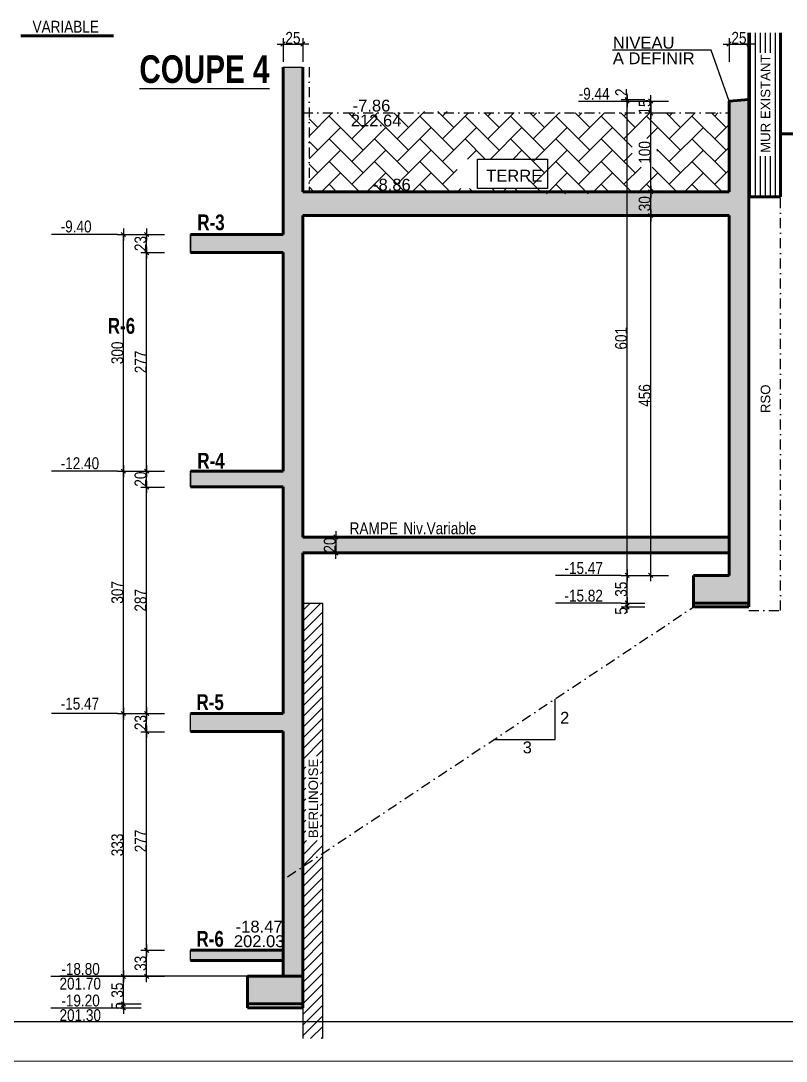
# Model space of a CAD drawing. Header units: millimetres. Extents: x -26249 to 60250, y -21218 to 23336.
# Drawn here: x 13631 to 14601, y 4553 to 5872 of the extents above; entities that cross this region are included whole.
import ezdxf
from ezdxf.enums import TextEntityAlignment as Align

# ---------------------------------------------------------------- set-up
doc = ezdxf.new("R2010")
doc.units = ezdxf.units.MM
doc.linetypes.add('TIRETPTX2', pattern=[50.8, 25.4, -12.7, 0, -12.7])
for name, color, linetype in [('01_cote_gen', 4, 'Continuous'), ('01_linteaux', 2, 'Continuous'), ('01_poch_BN', 9, 'Continuous'), ('01_poch_murs', 253, 'Continuous'), ('01_texte', 230, 'Continuous'), ('AA_COTES', 2, 'Continuous')]:
    doc.layers.add(name, color=color, linetype=linetype)
doc.layers.add('01_murs_coup', color=5, linetype='Continuous', lineweight=60)
doc.styles.add('ARIAL NA', font='ARIALN.TTF')
doc.styles.add('impact', font='impact.ttf')
doc.styles.add('MATTE_TXT', font='arial.ttf')
doc.styles.add('STYLE2', font='ARIALN.TTF')
doc.dimstyles.new('JB50', dxfattribs={"dimscale": 0.1, "dimtxt": 150, "dimasz": 15, "dimexe": 0.1, "dimexo": 0.1, "dimgap": 0.09, "dimtad": 1, "dimdec": 1, "dimdsep": 46, "dimtxsty": 'STYLE2', "dimblk1": 'BOND_G', "dimblk2": 'BOND_D', "dimsah": 1, "dimcen": 1.5, "dimdle": 0.01, "dimse1": 1, "dimse2": 1, "dimclrd": 4, "dimclre": 2, "dimclrt": 6, "dimazin": 2, "dimtfac": 2.333333, "dimtdec": 1, "dimtix": 1, "dimtmove": 2, "dimatfit": 3, "dimldrblk": 'BOND_G', "dimfxl": 1, "dimtolj": 1, "dimtzin": 0, "dimarcsym": 0})

# ---------------------------------------------------------------- blocks, each defined once
blk = doc.blocks.new('BOND_G')
at = {"layer": 'AA_COTES', "color": 0}
for p, q in [((0, -5), (0, 15)), ((5, 0), (-5, 0)), ((1.77, 1.77), (-1.77, -1.77))]:
    blk.add_line(p, q, dxfattribs=at)
blk = doc.blocks.new('BOND_D')
at = {"layer": 'AA_COTES', "color": 0}
for p, q in [((5, 0), (-5, 0)), ((-1.77, -1.77), (1.77, 1.77)), ((0, 5), (0, -15))]:
    blk.add_line(p, q, dxfattribs=at)
blk = doc.blocks.new('*D2165')
at = {"layer": '01_cote_gen', "color": 4, "lineweight": -2, "transparency": 16777216}
blk.add_line((14529.8, 5842.2), (14551.8, 5842.2), dxfattribs=at)
at = {"layer": 'Defpoints', "color": 0, "transparency": 16777216}
for p in [(14553.3, 5842.2), (14528.3, 5817), (14553.3, 5819)]:
    blk.add_point(p, dxfattribs=at)
at = {"layer": '01_cote_gen', "color": 4, "lineweight": -2, "transparency": 16777216, "xscale": 1.5, "yscale": 1.5, "zscale": 1.5, "rotation": 180}
blk.add_blockref('BOND_G', (14528.3, 5842.2), dxfattribs=at)
at = {"layer": '01_cote_gen', "color": 4, "lineweight": -2, "transparency": 16777216, "xscale": 1.5, "yscale": 1.5, "zscale": 1.5}
blk.add_blockref('BOND_D', (14553.3, 5842.2), dxfattribs=at)
at = {"layer": '01_cote_gen', "color": 6, "transparency": 16777216, "insert": (14540.8, 5849.9), "char_height": 15, "attachment_point": 5, "style": 'STYLE2'}
blk.add_mtext('\\A1;25', dxfattribs=at)
blk = doc.blocks.new('*D2270')
at = {"layer": '01_cote_gen', "color": 4, "lineweight": -2, "transparency": 16777216}
blk.add_line((14429, 5170.4), (14429, 5623.4), dxfattribs=at)
at = {"layer": 'Defpoints', "color": 0, "transparency": 16777216}
for p in [(14429, 5624.9), (14483.3, 5624.9), (14483.3, 5168.9)]:
    blk.add_point(p, dxfattribs=at)
at = {"layer": '01_cote_gen', "color": 4, "lineweight": -2, "transparency": 16777216, "xscale": 1.5, "yscale": 1.5, "zscale": 1.5}
for name, p, rotation in [('BOND_D', (14429, 5624.9), 90), ('BOND_G', (14429, 5168.9), 270)]:
    blk.add_blockref(name, p, dxfattribs=dict(at, rotation=rotation))
at = {"layer": '01_cote_gen', "color": 6, "transparency": 16777216, "insert": (14421.4, 5396.9), "char_height": 15, "attachment_point": 5, "rotation": 90, "style": 'STYLE2'}
blk.add_mtext('\\A1;456', dxfattribs=at)
blk = doc.blocks.new('*D2271')
at = {"layer": '01_cote_gen', "color": 4, "lineweight": -2, "transparency": 16777216}
blk.add_line((14429, 5656.4), (14429, 5753.4), dxfattribs=at)
at = {"layer": 'Defpoints', "color": 0, "transparency": 16777216}
for p in [(14429, 5754.9), (14451.5, 5754.9), (14451.5, 5654.9)]:
    blk.add_point(p, dxfattribs=at)
at = {"layer": '01_cote_gen', "color": 4, "lineweight": -2, "transparency": 16777216, "xscale": 1.5, "yscale": 1.5, "zscale": 1.5}
for name, p, rotation in [('BOND_D', (14429, 5754.9), 90), ('BOND_G', (14429, 5654.9), 270)]:
    blk.add_blockref(name, p, dxfattribs=dict(at, rotation=rotation))
at = {"layer": '01_cote_gen', "color": 6, "transparency": 16777216, "insert": (14421.4, 5704.9), "char_height": 15, "attachment_point": 5, "rotation": 90, "style": 'STYLE2'}
blk.add_mtext('\\A1;100', dxfattribs=at)
blk = doc.blocks.new('*D2166')
at = {"layer": '01_cote_gen', "color": 4, "lineweight": -2, "transparency": 16777216}
blk.add_line((14399.1, 5135.4), (14399.1, 5167.4), dxfattribs=at)
at = {"layer": 'Defpoints', "color": 0, "transparency": 16777216}
for p in [(14399.1, 5168.9), (14453.4, 5168.9), (14453.4, 5133.9)]:
    blk.add_point(p, dxfattribs=at)
at = {"layer": '01_cote_gen', "color": 4, "lineweight": -2, "transparency": 16777216, "xscale": 1.5, "yscale": 1.5, "zscale": 1.5}
for name, p, rotation in [('BOND_D', (14399.1, 5168.9), 90), ('BOND_G', (14399.1, 5133.9), 270)]:
    blk.add_blockref(name, p, dxfattribs=dict(at, rotation=rotation))
at = {"layer": '01_cote_gen', "color": 6, "transparency": 16777216, "insert": (14391.5, 5151.4), "char_height": 15, "attachment_point": 5, "rotation": 90, "style": 'STYLE2'}
blk.add_mtext('\\A1;35', dxfattribs=at)
blk = doc.blocks.new('*D2272')
at = {"layer": '01_cote_gen', "color": 4, "lineweight": -2, "transparency": 16777216}
blk.add_line((13790.5, 5302.4), (13790.5, 5576.4), dxfattribs=at)
at = {"layer": 'Defpoints', "color": 0, "transparency": 16777216}
for p in [(13790.5, 5577.9), (13845.9, 5577.9), (13845.9, 5300.9)]:
    blk.add_point(p, dxfattribs=at)
at = {"layer": '01_cote_gen', "color": 4, "lineweight": -2, "transparency": 16777216, "xscale": 1.5, "yscale": 1.5, "zscale": 1.5}
for name, p, rotation in [('BOND_D', (13790.5, 5577.9), 90), ('BOND_G', (13790.5, 5300.9), 270)]:
    blk.add_blockref(name, p, dxfattribs=dict(at, rotation=rotation))
at = {"layer": '01_cote_gen', "color": 6, "transparency": 16777216, "insert": (13782.9, 5439.4), "char_height": 15, "attachment_point": 5, "rotation": 90, "style": 'STYLE2'}
blk.add_mtext('\\A1;277', dxfattribs=at)
blk = doc.blocks.new('*D2273')
at = {"layer": '01_cote_gen', "color": 4, "lineweight": -2, "transparency": 16777216}
blk.add_line((13790.5, 5579.4), (13790.5, 5599.4), dxfattribs=at)
at = {"layer": 'Defpoints', "color": 0, "transparency": 16777216}
for p in [(13790.5, 5600.9), (13845.9, 5600.9), (13845.9, 5577.9)]:
    blk.add_point(p, dxfattribs=at)
at = {"layer": '01_cote_gen', "color": 4, "lineweight": -2, "transparency": 16777216, "xscale": 1.5, "yscale": 1.5, "zscale": 1.5}
for name, p, rotation in [('BOND_D', (13790.5, 5600.9), 90), ('BOND_G', (13790.5, 5577.9), 270)]:
    blk.add_blockref(name, p, dxfattribs=dict(at, rotation=rotation))
at = {"layer": '01_cote_gen', "color": 6, "transparency": 16777216, "insert": (13782.8, 5589.4), "char_height": 15, "attachment_point": 5, "rotation": 90, "style": 'STYLE2'}
blk.add_mtext('\\A1;23', dxfattribs=at)
blk = doc.blocks.new('*D2167')
at = {"layer": '01_cote_gen', "color": 4, "lineweight": -2, "transparency": 16777216}
blk.add_line((14429, 5626.4), (14429, 5653.4), dxfattribs=at)
at = {"layer": 'Defpoints', "color": 0, "transparency": 16777216}
for p in [(13884.7, 5654.9), (14429, 5654.9), (14451.5, 5624.9)]:
    blk.add_point(p, dxfattribs=at)
at = {"layer": '01_cote_gen', "color": 4, "lineweight": -2, "transparency": 16777216, "xscale": 1.5, "yscale": 1.5, "zscale": 1.5}
for name, p, rotation in [('BOND_D', (14429, 5654.9), 90), ('BOND_G', (14429, 5624.9), 270)]:
    blk.add_blockref(name, p, dxfattribs=dict(at, rotation=rotation))
at = {"layer": '01_cote_gen', "color": 6, "transparency": 16777216, "insert": (14421.4, 5639.9), "char_height": 15, "attachment_point": 5, "rotation": 90, "style": 'STYLE2'}
blk.add_mtext('\\A1;30', dxfattribs=at)
blk = doc.blocks.new('*D2274')
at = {"layer": '01_cote_gen', "color": 4, "lineweight": -2, "transparency": 16777216}
blk.add_line((13790.5, 4995.4), (13790.5, 5279.4), dxfattribs=at)
at = {"layer": 'Defpoints', "color": 0, "transparency": 16777216}
for p in [(13790.5, 5280.9), (13845.9, 5280.9), (13813, 4993.9)]:
    blk.add_point(p, dxfattribs=at)
at = {"layer": '01_cote_gen', "color": 4, "lineweight": -2, "transparency": 16777216, "xscale": 1.5, "yscale": 1.5, "zscale": 1.5}
for name, p, rotation in [('BOND_D', (13790.5, 5280.9), 90), ('BOND_G', (13790.5, 4993.9), 270)]:
    blk.add_blockref(name, p, dxfattribs=dict(at, rotation=rotation))
at = {"layer": '01_cote_gen', "color": 6, "transparency": 16777216, "insert": (13782.8, 5137.4), "char_height": 15, "attachment_point": 5, "rotation": 90, "style": 'STYLE2'}
blk.add_mtext('\\A1;287', dxfattribs=at)
blk = doc.blocks.new('*D2275')
at = {"layer": '01_cote_gen', "color": 4, "lineweight": -2, "transparency": 16777216}
blk.add_line((13761, 5302.4), (13761, 5599.4), dxfattribs=at)
at = {"layer": 'Defpoints', "color": 0, "transparency": 16777216}
for p in [(13761, 5600.9), (13919.1, 5600.9), (13845.9, 5300.9)]:
    blk.add_point(p, dxfattribs=at)
at = {"layer": '01_cote_gen', "color": 4, "lineweight": -2, "transparency": 16777216, "xscale": 1.5, "yscale": 1.5, "zscale": 1.5}
for name, p, rotation in [('BOND_D', (13761, 5600.9), 90), ('BOND_G', (13761, 5300.9), 270)]:
    blk.add_blockref(name, p, dxfattribs=dict(at, rotation=rotation))
at = {"layer": '01_cote_gen', "color": 6, "transparency": 16777216, "insert": (13753.4, 5450.9), "char_height": 15, "attachment_point": 5, "rotation": 90, "style": 'STYLE2'}
blk.add_mtext('\\A1;300', dxfattribs=at)
blk = doc.blocks.new('*D2276')
at = {"layer": '01_cote_gen', "color": 4, "lineweight": -2, "transparency": 16777216}
blk.add_line((13790.5, 4972.4), (13790.5, 4992.4), dxfattribs=at)
at = {"layer": 'Defpoints', "color": 0, "transparency": 16777216}
for p in [(13790.5, 4993.9), (13845.9, 4993.9), (13845.9, 4970.9)]:
    blk.add_point(p, dxfattribs=at)
at = {"layer": '01_cote_gen', "color": 4, "lineweight": -2, "transparency": 16777216, "xscale": 1.5, "yscale": 1.5, "zscale": 1.5}
for name, p, rotation in [('BOND_D', (13790.5, 4993.9), 90), ('BOND_G', (13790.5, 4970.9), 270)]:
    blk.add_blockref(name, p, dxfattribs=dict(at, rotation=rotation))
at = {"layer": '01_cote_gen', "color": 6, "transparency": 16777216, "insert": (13782.8, 4982.4), "char_height": 15, "attachment_point": 5, "rotation": 90, "style": 'STYLE2'}
blk.add_mtext('\\A1;23', dxfattribs=at)
blk = doc.blocks.new('*D2277')
at = {"layer": '01_cote_gen', "color": 4, "lineweight": -2, "transparency": 16777216}
blk.add_line((13790.5, 4695.4), (13790.5, 4969.4), dxfattribs=at)
at = {"layer": 'Defpoints', "color": 0, "transparency": 16777216}
for p in [(13790.5, 4970.9), (13845.9, 4970.9), (13845.9, 4693.9)]:
    blk.add_point(p, dxfattribs=at)
at = {"layer": '01_cote_gen', "color": 4, "lineweight": -2, "transparency": 16777216, "xscale": 1.5, "yscale": 1.5, "zscale": 1.5}
for name, p, rotation in [('BOND_D', (13790.5, 4970.9), 90), ('BOND_G', (13790.5, 4693.9), 270)]:
    blk.add_blockref(name, p, dxfattribs=dict(at, rotation=rotation))
at = {"layer": '01_cote_gen', "color": 6, "transparency": 16777216, "insert": (13782.9, 4832.4), "char_height": 15, "attachment_point": 5, "rotation": 90, "style": 'STYLE2'}
blk.add_mtext('\\A1;277', dxfattribs=at)
blk = doc.blocks.new('*D2168')
at = {"layer": '01_cote_gen', "color": 4, "lineweight": -2, "transparency": 16777216}
blk.add_line((13790.5, 5282.4), (13790.5, 5299.4), dxfattribs=at)
at = {"layer": 'Defpoints', "color": 0, "transparency": 16777216}
for p in [(13783.5, 5300.9), (13790.5, 5300.9), (13813, 5280.9)]:
    blk.add_point(p, dxfattribs=at)
at = {"layer": '01_cote_gen', "color": 4, "lineweight": -2, "transparency": 16777216, "xscale": 1.5, "yscale": 1.5, "zscale": 1.5}
for name, p, rotation in [('BOND_D', (13790.5, 5300.9), 90), ('BOND_G', (13790.5, 5280.9), 270)]:
    blk.add_blockref(name, p, dxfattribs=dict(at, rotation=rotation))
at = {"layer": '01_cote_gen', "color": 6, "transparency": 16777216, "insert": (13782.8, 5290.9), "char_height": 15, "attachment_point": 5, "rotation": 90, "style": 'STYLE2'}
blk.add_mtext('\\A1;20', dxfattribs=at)
blk = doc.blocks.new('*D2169')
at = {"layer": '01_cote_gen', "color": 4, "lineweight": -2, "transparency": 16777216}
blk.add_line((13761, 4995.4), (13761, 5299.4), dxfattribs=at)
at = {"layer": 'Defpoints', "color": 0, "transparency": 16777216}
for p in [(13761, 5300.9), (13768.5, 5300.9), (13768.5, 4993.9)]:
    blk.add_point(p, dxfattribs=at)
at = {"layer": '01_cote_gen', "color": 4, "lineweight": -2, "transparency": 16777216, "xscale": 1.5, "yscale": 1.5, "zscale": 1.5}
for name, p, rotation in [('BOND_D', (13761, 5300.9), 90), ('BOND_G', (13761, 4993.9), 270)]:
    blk.add_blockref(name, p, dxfattribs=dict(at, rotation=rotation))
at = {"layer": '01_cote_gen', "color": 6, "transparency": 16777216, "insert": (13753.4, 5147.4), "char_height": 15, "attachment_point": 5, "rotation": 90, "style": 'STYLE2'}
blk.add_mtext('\\A1;307', dxfattribs=at)
blk = doc.blocks.new('*D2278')
at = {"layer": '01_cote_gen', "color": 4, "lineweight": -2, "transparency": 16777216}
blk.add_line((13964.8, 5842.2), (13986.8, 5842.2), dxfattribs=at)
at = {"layer": 'Defpoints', "color": 0, "transparency": 16777216}
for p in [(13988.3, 5842.2), (13963.3, 5813), (13988.3, 5813)]:
    blk.add_point(p, dxfattribs=at)
at = {"layer": '01_cote_gen', "color": 4, "lineweight": -2, "transparency": 16777216, "xscale": 1.5, "yscale": 1.5, "zscale": 1.5, "rotation": 180}
blk.add_blockref('BOND_G', (13963.3, 5842.2), dxfattribs=at)
at = {"layer": '01_cote_gen', "color": 4, "lineweight": -2, "transparency": 16777216, "xscale": 1.5, "yscale": 1.5, "zscale": 1.5}
blk.add_blockref('BOND_D', (13988.3, 5842.2), dxfattribs=at)
at = {"layer": '01_cote_gen', "color": 6, "transparency": 16777216, "insert": (13975.8, 5849.9), "char_height": 15, "attachment_point": 5, "style": 'STYLE2'}
blk.add_mtext('\\A1;25', dxfattribs=at)
blk = doc.blocks.new('*D2180')
at = {"layer": '01_cote_gen', "color": 4, "lineweight": -2, "transparency": 16777216}
blk.add_line((14030.1, 5216), (14030.1, 5198.9), dxfattribs=at)
at = {"layer": 'Defpoints', "color": 0, "transparency": 16777216}
for p in [(14018.5, 5217.5), (14018.5, 5197.4), (14030.1, 5197.4)]:
    blk.add_point(p, dxfattribs=at)
at = {"layer": '01_cote_gen', "color": 4, "lineweight": -2, "transparency": 16777216, "xscale": 1.5, "yscale": 1.5, "zscale": 1.5}
for name, p, rotation in [('BOND_G', (14030.1, 5217.5), 90), ('BOND_D', (14030.1, 5197.4), 270)]:
    blk.add_blockref(name, p, dxfattribs=dict(at, rotation=rotation))
at = {"layer": '01_cote_gen', "color": 6, "transparency": 16777216, "insert": (14022.5, 5207.4), "char_height": 15, "attachment_point": 5, "rotation": 90, "style": 'STYLE2'}
blk.add_mtext('\\A1;20', dxfattribs=at)
blk = doc.blocks.new('*D2181')
at = {"layer": '01_cote_gen', "color": 4, "lineweight": -2, "transparency": 16777216}
for p, q in [((14429, 5771.4), (14429, 5772.9)), ((14429, 5769.9), (14429, 5754.9)), ((14429, 5753.4), (14429, 5751.9))]:
    blk.add_line(p, q, dxfattribs=at)
at = {"layer": 'Defpoints', "color": 0, "transparency": 16777216}
for p in [(14478.1, 5769.9), (14429, 5754.9), (14478.1, 5754.9)]:
    blk.add_point(p, dxfattribs=at)
at = {"layer": '01_cote_gen', "color": 4, "lineweight": -2, "transparency": 16777216, "xscale": 1.5, "yscale": 1.5, "zscale": 1.5}
for name, p, rotation in [('BOND_G', (14429, 5769.9), 270), ('BOND_D', (14429, 5754.9), 90)]:
    blk.add_blockref(name, p, dxfattribs=dict(at, rotation=rotation))
at = {"layer": '01_cote_gen', "color": 6, "transparency": 16777216, "insert": (14421.4, 5762.4), "char_height": 15, "attachment_point": 5, "rotation": 90, "style": 'STYLE2'}
blk.add_mtext('\\A1;15', dxfattribs=at)
blk = doc.blocks.new('*D2182')
at = {"layer": '01_cote_gen', "color": 4, "lineweight": -2, "transparency": 16777216}
for p, q in [((14399.1, 5773.4), (14399.1, 5774.9)), ((14399.1, 5771.9), (14399.1, 5769.9)), ((14399.1, 5768.4), (14399.1, 5766.9))]:
    blk.add_line(p, q, dxfattribs=at)
at = {"layer": 'Defpoints', "color": 0, "transparency": 16777216}
for p in [(14399.1, 5769.9), (14448.3, 5769.9), (14473.3, 5771.9)]:
    blk.add_point(p, dxfattribs=at)
at = {"layer": '01_cote_gen', "color": 4, "lineweight": -2, "transparency": 16777216, "xscale": 1.5, "yscale": 1.5, "zscale": 1.5}
for name, p, rotation in [('BOND_G', (14399.1, 5771.9), 270), ('BOND_D', (14399.1, 5769.9), 90)]:
    blk.add_blockref(name, p, dxfattribs=dict(at, rotation=rotation))
at = {"layer": '01_cote_gen', "color": 6, "transparency": 16777216, "insert": (14391.6, 5781.1), "char_height": 15, "attachment_point": 5, "rotation": 90, "style": 'STYLE2'}
blk.add_mtext('\\A1;2', dxfattribs=at)
blk = doc.blocks.new('*D2187')
at = {"layer": '01_cote_gen', "color": 4, "lineweight": -2, "transparency": 16777216}
blk.add_line((14399.1, 5170.4), (14399.1, 5768.4), dxfattribs=at)
at = {"layer": 'Defpoints', "color": 0, "transparency": 16777216}
for p in [(14399.1, 5769.9), (14406.6, 5769.9), (14451.5, 5168.9)]:
    blk.add_point(p, dxfattribs=at)
at = {"layer": '01_cote_gen', "color": 4, "lineweight": -2, "transparency": 16777216, "xscale": 1.5, "yscale": 1.5, "zscale": 1.5}
for name, p, rotation in [('BOND_D', (14399.1, 5769.9), 90), ('BOND_G', (14399.1, 5168.9), 270)]:
    blk.add_blockref(name, p, dxfattribs=dict(at, rotation=rotation))
at = {"layer": '01_cote_gen', "color": 6, "transparency": 16777216, "insert": (14391.5, 5469.4), "char_height": 15, "attachment_point": 5, "rotation": 90, "style": 'STYLE2'}
blk.add_mtext('\\A1;601', dxfattribs=at)
blk = doc.blocks.new('*D2309')
at = {"layer": '01_cote_gen', "color": 4, "lineweight": -2, "transparency": 16777216}
blk.add_line((13790.5, 4662.4), (13790.5, 4692.4), dxfattribs=at)
at = {"layer": 'Defpoints', "color": 0, "transparency": 16777216}
for p in [(13790.5, 4693.9), (13813, 4693.9), (13918.3, 4660.9)]:
    blk.add_point(p, dxfattribs=at)
at = {"layer": '01_cote_gen', "color": 4, "lineweight": -2, "transparency": 16777216, "xscale": 1.5, "yscale": 1.5, "zscale": 1.5}
for name, p, rotation in [('BOND_D', (13790.5, 4693.9), 90), ('BOND_G', (13790.5, 4660.9), 270)]:
    blk.add_blockref(name, p, dxfattribs=dict(at, rotation=rotation))
at = {"layer": '01_cote_gen', "color": 6, "transparency": 16777216, "insert": (13782.8, 4677.4), "char_height": 15, "attachment_point": 5, "rotation": 90, "style": 'STYLE2'}
blk.add_mtext('\\A1;33', dxfattribs=at)
blk = doc.blocks.new('*D2295')
at = {"layer": '01_cote_gen', "color": 4, "lineweight": -2, "transparency": 16777216}
blk.add_line((13761, 4662.4), (13761, 4992.4), dxfattribs=at)
at = {"layer": 'Defpoints', "color": 0, "transparency": 16777216}
for p in [(13761, 4993.9), (13813, 4993.9), (13827.6, 4660.9)]:
    blk.add_point(p, dxfattribs=at)
at = {"layer": '01_cote_gen', "color": 4, "lineweight": -2, "transparency": 16777216, "xscale": 1.5, "yscale": 1.5, "zscale": 1.5}
for name, p, rotation in [('BOND_D', (13761, 4993.9), 90), ('BOND_G', (13761, 4660.9), 270)]:
    blk.add_blockref(name, p, dxfattribs=dict(at, rotation=rotation))
at = {"layer": '01_cote_gen', "color": 6, "transparency": 16777216, "insert": (13753.4, 4827.4), "char_height": 15, "attachment_point": 5, "rotation": 90, "style": 'STYLE2'}
blk.add_mtext('\\A1;333', dxfattribs=at)
blk = doc.blocks.new('*D2177')
at = {"layer": '01_cote_gen', "color": 4, "lineweight": -2, "transparency": 16777216}
for p, q in [((13761, 4627.4), (13761, 4628.9)), ((13761, 4625.9), (13761, 4620.9)), ((13761, 4619.4), (13761, 4617.9))]:
    blk.add_line(p, q, dxfattribs=at)
at = {"layer": 'Defpoints', "color": 0, "transparency": 16777216}
for p in [(13761, 4620.9), (13834, 4625.9), (13834, 4620.9)]:
    blk.add_point(p, dxfattribs=at)
at = {"layer": '01_cote_gen', "color": 4, "lineweight": -2, "transparency": 16777216, "xscale": 1.5, "yscale": 1.5, "zscale": 1.5}
for name, p, rotation in [('BOND_G', (13761, 4625.9), 270), ('BOND_D', (13761, 4620.9), 90)]:
    blk.add_blockref(name, p, dxfattribs=dict(at, rotation=rotation))
at = {"layer": '01_cote_gen', "color": 6, "transparency": 16777216, "insert": (13753.4, 4623.4), "char_height": 15, "attachment_point": 5, "rotation": 90, "style": 'STYLE2'}
blk.add_mtext('\\A1;5', dxfattribs=at)
blk = doc.blocks.new('*D2178')
at = {"layer": '01_cote_gen', "color": 4, "lineweight": -2, "transparency": 16777216}
blk.add_line((13761, 4627.4), (13761, 4659.4), dxfattribs=at)
at = {"layer": 'Defpoints', "color": 0, "transparency": 16777216}
for p in [(13761, 4660.9), (13834, 4660.9), (13834, 4625.9)]:
    blk.add_point(p, dxfattribs=at)
at = {"layer": '01_cote_gen', "color": 4, "lineweight": -2, "transparency": 16777216, "xscale": 1.5, "yscale": 1.5, "zscale": 1.5}
for name, p, rotation in [('BOND_D', (13761, 4660.9), 90), ('BOND_G', (13761, 4625.9), 270)]:
    blk.add_blockref(name, p, dxfattribs=dict(at, rotation=rotation))
at = {"layer": '01_cote_gen', "color": 6, "transparency": 16777216, "insert": (13753.4, 4643.4), "char_height": 15, "attachment_point": 5, "rotation": 90, "style": 'STYLE2'}
blk.add_mtext('\\A1;35', dxfattribs=at)
blk = doc.blocks.new('*D2210')
at = {"layer": '01_cote_gen', "color": 4, "lineweight": -2, "transparency": 16777216}
blk.add_line((14399.1, 5130.4), (14399.1, 5132.4), dxfattribs=at)
at = {"layer": 'Defpoints', "color": 0, "transparency": 16777216}
for p in [(14399.1, 5133.9), (14421.6, 5133.9), (14483.3, 5128.9)]:
    blk.add_point(p, dxfattribs=at)
at = {"layer": '01_cote_gen', "color": 4, "lineweight": -2, "transparency": 16777216, "xscale": 1.5, "yscale": 1.5, "zscale": 1.5}
for name, p, rotation in [('BOND_D', (14399.1, 5133.9), 90), ('BOND_G', (14399.1, 5128.9), 270)]:
    blk.add_blockref(name, p, dxfattribs=dict(at, rotation=rotation))
at = {"layer": '01_cote_gen', "color": 6, "transparency": 16777216, "insert": (14391.5, 5123.9), "char_height": 15, "attachment_point": 5, "rotation": 90, "style": 'STYLE2'}
blk.add_mtext('\\A1;5', dxfattribs=at)

msp = doc.modelspace()

# ---------------------------------------------------------------- hatches: boundary and pattern name
at = {"layer": '01_poch_BN'}
h = msp.add_hatch(color=256, dxfattribs=at)
h.dxf.hatch_style = 1
h.paths.add_polyline_path([(14553.269, 5771.944), (14528.269, 5769.944), (14528.269, 5654.919), (13988.269, 5654.919), (13988.269, 5812.976), (13963.269, 5812.976), (13963.269, 5600.92), (13845.854, 5600.92), (13845.854, 5577.92), (13963.269, 5577.92), (13963.269, 5300.92), (13845.854, 5300.92), (13845.854, 5280.92), (13963.269, 5280.92), (13963.269, 4993.919), (13845.854, 4993.919), (13845.854, 4970.919), (13963.269, 4970.919), (13963.269, 4660.92), (13988.269, 4660.92), (13988.269, 5197.455), (14528.269, 5197.455), (14528.269, 5217.455), (13988.269, 5217.455), (13988.269, 5624.919), (14528.269, 5624.919), (14528.269, 5168.936), (14483.269, 5168.936), (14483.269, 5133.93), (14553.269, 5133.93)])
h.paths.add_polyline_path([(13963.269, 4693.92), (13845.854, 4693.92), (13845.854, 4680.92), (13963.269, 4680.92)], flags=17)
h.paths.add_polyline_path([(13988.269, 4660.92), (13963.269, 4660.92), (13918.269, 4660.92), (13918.269, 4625.92), (13988.269, 4625.92)])
at = {"layer": '01_poch_murs'}
h = msp.add_hatch(dxfattribs=at)
h.set_pattern_fill('ANSI31', color=256, scale=2, angle=45)
h.set_pattern_definition([(90, (-7688.612, 4107.579), (-6.35, 1e-15), [])])
h.paths.add_polyline_path([(14583.698, 5700.211), (14583.698, 5831.22), (14565.084, 5831.22), (14565.084, 5700.211)], flags=16)
h.paths.add_polyline_path([(14593.269, 5856.348), (14553.269, 5856.348), (14553.269, 5648.418), (14593.269, 5648.418)])
h = msp.add_hatch(color=256, dxfattribs=at)
h.dxf.hatch_style = 1
h.paths.add_polyline_path([(13988.269, 5812.976), (13963.269, 5812.976), (13963.269, 5600.92), (13845.854, 5600.92), (13845.854, 5577.92), (13963.269, 5577.92), (13963.269, 5300.92), (13845.854, 5300.92), (13845.854, 5280.92), (13963.269, 5280.92), (13963.269, 4993.919), (13845.854, 4993.919), (13845.854, 4970.919), (13963.269, 4970.919), (13963.269, 4660.92), (13988.269, 4660.92)])
h.paths.add_polyline_path([(14553.269, 5771.944), (14528.269, 5769.944), (14528.269, 5654.919), (13988.269, 5654.919), (13988.269, 5624.919), (14528.269, 5624.919), (14528.269, 5168.936), (14483.269, 5168.936), (14483.269, 5133.93), (14553.269, 5133.93)])
h.paths.add_polyline_path([(14528.269, 5217.455), (13988.269, 5217.455), (13988.269, 5197.455), (14528.269, 5197.455)])
h.paths.add_polyline_path([(13988.269, 4660.92), (13963.269, 4660.92), (13918.269, 4660.92), (13918.269, 4625.92), (13988.269, 4625.92)])
h.paths.add_polyline_path([(13963.269, 4693.92), (13845.854, 4693.92), (13845.854, 4680.92), (13963.269, 4680.92)], flags=17)
h = msp.add_hatch(dxfattribs=at)
h.set_pattern_fill('AR-HBONE', color=256, scale=0.2)
h.set_pattern_definition([(45, (2153.192, 4198.99), (3e-15, 28.73682), [60.96, -20.32]), (135, (2167.56, 4213.358), (3e-15, 28.73682), [60.96, -20.32])])
h.paths.add_polyline_path([(14528.269, 5754.919), (13996.269, 5754.919), (13996.269, 5654.919), (14528.269, 5654.919)])
h.paths.add_polyline_path([(14183.728, 5696.525), (14272.319, 5696.525), (14272.319, 5659.233), (14183.728, 5659.233)], flags=16)
h.paths.add_polyline_path([(14436.883, 5686.337), (14436.883, 5722.507), (14405.655, 5722.507), (14405.655, 5686.337)], flags=16)
h.paths.add_polyline_path([(14120.281, 5754.919), (14192.032, 5754.919), (14192.032, 5756.678), (14120.281, 5756.678)])
h.paths.add_polyline_path([(14294.992, 5652.515), (14350.413, 5652.515), (14350.413, 5654.919), (14294.992, 5654.919)])
h.paths.add_polyline_path([(14191.024, 5664.175), (14269.544, 5664.175), (14269.544, 5686.675), (14191.024, 5686.675)], flags=0)
h = msp.add_hatch(dxfattribs=at)
h.set_pattern_fill('ANSI31', color=256, scale=3)
h.set_pattern_definition([(45, (2332.028, 3422.751), (-6.735192, 6.735192), [])])
h.paths.add_polyline_path([(14013.269, 5133.92), (13988.269, 5133.92), (13988.269, 4973.919), (14013.269, 4973.919)])
h.paths.add_polyline_path([(14013.269, 4973.919), (13988.269, 4973.919), (13988.269, 4660.92), (13988.269, 4620.92), (14013.269, 4637.536)])
h.paths.add_polyline_path([(14013.269, 4637.536), (13988.269, 4620.92), (13988.269, 4582.023), (14013.269, 4582.023)])
h.paths.add_polyline_path([(14010.836, 4832.867), (14010.836, 4939.692), (13992.21, 4939.692), (13992.21, 4832.867)], flags=16)

# ---------------------------------------------------------------- linework, layer by layer
at = {"layer": '01_cote_gen'}
msp.add_line((13918.269, 4660.92, 9.99), (13680.422, 4660.92, 9.99), dxfattribs=at)
at = {"layer": '01_linteaux', "linetype": 'TIRETPTX2', "ltscale": 0.5}
for p, q in [((13996.269, 5812.976, 9.99), (13996.269, 5654.919, 9.99)), ((13988.269, 5754.919, 9.99), (14528.269, 5754.919, 9.99)), ((14593.269, 5124.42, 517158675.089), (14593.269, 5648.418, 517158675.089)), ((13968.927, 4787.074, 9.99), (14483.269, 5128.93, 9.99)), ((14553.269, 5124.42, 517158675.089), (14593.269, 5124.42, 517158675.089))]:
    msp.add_line(p, q, dxfattribs=at)
at = {"layer": '01_linteaux'}
for p, q in [((13988.269, 5133.92, 9.99), (14013.269, 5133.92, 9.99)), ((14013.269, 5133.92, 9.99), (14013.269, 4582.023, 9.99)), ((13988.269, 4620.92, 9.99), (13988.269, 4582.023, 9.99))]:
    msp.add_line(p, q, dxfattribs=at)
at = {"layer": '01_murs_coup'}
for p, q in [((14553.269, 5856.348, 9.99), (14553.269, 5648.418, 9.99)), ((14593.269, 5856.348, 9.99), (14593.269, 5648.418, 9.99)), ((13631.099, 5852.475, 9.99), (13748.676, 5852.475, 9.99)), ((13963.269, 5812.976, 9.99), (13963.269, 5600.92, 9.99)), ((13988.269, 5812.976, 9.99), (13988.269, 5654.919, 9.99)), ((14553.269, 5771.944, 9.99), (14528.269, 5769.944, 9.99)), ((14528.269, 5769.944, 9.99), (14528.269, 5654.919, 9.99)), ((14553.269, 5771.944, 9.99), (14553.269, 5128.93, 9.99)), ((14593.269, 5728.418, 9.99), (14709.923, 5728.418, 9.99)), ((13988.269, 5654.919, 9.99), (14528.269, 5654.919, 9.99)), ((14553.269, 5648.418, 9.99), (14593.269, 5648.418, 9.99)), ((14528.269, 5624.919, 9.99), (13988.269, 5624.919, 9.99)), ((13988.269, 5624.919, 9.99), (13988.269, 5217.455, 9.99)), ((14528.269, 5624.919, 9.99), (14528.269, 5168.936, 9.99)), ((13845.854, 5600.92, 9.99), (13963.269, 5600.92, 9.99)), ((13845.854, 5577.92, 9.99), (13963.269, 5577.92, 9.99)), ((13963.269, 5577.92, 9.99), (13963.269, 5300.92, 9.99)), ((13845.854, 5300.92, 9.99), (13963.269, 5300.92, 9.99)), ((13845.854, 5280.92, 9.99), (13963.269, 5280.92, 9.99)), ((13963.269, 5280.92, 9.99), (13963.269, 4993.919, 9.99)), ((14528.269, 5217.455, 9.99), (13988.269, 5217.455, 9.99)), ((13988.269, 5197.455, 9.99), (13988.269, 4660.92, 9.99)), ((14528.269, 5197.455, 9.99), (13988.269, 5197.455, 9.99)), ((14483.269, 5168.936, 9.99), (14528.269, 5168.936, 9.99)), ((14483.269, 5168.936, 9.99), (14483.269, 5128.93, 9.99)), ((14483.269, 5133.93, 9.99), (14553.269, 5133.93, 9.99)), ((14483.269, 5128.93, 9.99), (14553.269, 5128.93, 9.99)), ((14483.269, 5128.93, 9.99), (14553.269, 5128.93, 9.99)), ((13963.269, 4993.919, 9.99), (13845.854, 4993.919, 9.99)), ((13963.269, 4970.919, 9.99), (13845.854, 4970.919, 9.99)), ((13963.269, 4970.919, 9.99), (13963.269, 4660.92, 9.99)), ((13963.269, 4693.92, 9.99), (13845.854, 4693.92, 9.99)), ((13963.269, 4680.92, 9.99), (13845.854, 4680.92, 9.99)), ((13918.269, 4660.92, 9.99), (13918.269, 4620.92, 9.99)), ((13918.269, 4660.92, 9.99), (13988.269, 4660.92, 9.99)), ((13988.269, 4660.92, 9.99), (13988.269, 4620.92, 9.99)), ((13918.269, 4625.92, 9.99), (13988.269, 4625.92, 9.99)), ((13918.269, 4620.92, 9.99), (13988.269, 4620.92, 9.99))]:
    msp.add_line(p, q, dxfattribs=at)
at = {"layer": '01_murs_coup', "linetype": 'Continuous', "lineweight": 5}
msp.add_line((21156.96, 4553.358), (11662.741, 4553.358), dxfattribs=at)
at = {"layer": '01_murs_coup', "const_width": 3, "elevation": 9.99}
for points in [[(13631.099, 5852.475), (13748.676, 5852.475)], [(14593.269, 5728.418), (14709.923, 5728.418)]]:
    msp.add_lwpolyline(points, dxfattribs=at)
at = {"layer": '01_poch_BN'}
for p, q in [((13963.269, 5812.976, 9.99), (13988.269, 5812.976, 9.99)), ((13845.854, 5577.92, 9.99), (13845.854, 5600.92, 9.99)), ((13845.854, 5280.92, 9.99), (13845.854, 5300.92, 9.99)), ((13845.854, 4970.919, 9.99), (13845.854, 4993.919, 9.99)), ((13845.854, 4680.92, 9.99), (13845.854, 4693.92, 9.99))]:
    msp.add_line(p, q, dxfattribs=at)
at = {"layer": '01_poch_murs'}
for p, q in [((13963.269, 5812.976, 9.99), (13988.269, 5812.976, 9.99)), ((13845.854, 5600.92, 9.99), (13845.854, 5577.92, 9.99)), ((13845.854, 5300.92, 9.99), (13845.854, 5280.92, 9.99)), ((13845.854, 4970.919, 9.99), (13845.854, 4993.919, 9.99)), ((13845.854, 4680.92, 9.99), (13845.854, 4693.92, 9.99))]:
    msp.add_line(p, q, dxfattribs=at)
at = {"layer": '01_texte'}
for p, q in [((14505.516, 5834.325, 9.99), (14380.629, 5834.325, 9.99)), ((14528.269, 5769.944, 9.99), (14505.516, 5834.325, 9.99)), ((14337.438, 5769.919, 9.99), (14391.649, 5769.919, 9.99)), ((13753.518, 5600.92, 9.99), (13670.138, 5600.92, 9.99)), ((13753.518, 5300.92, 9.99), (13670.138, 5300.92, 9.99)), ((14391.649, 5168.936, 9.99), (14308.269, 5168.936, 9.99)), ((14391.649, 5133.93, 9.99), (14308.269, 5133.93, 9.99)), ((14307.421, 5012.053, 9.99), (14307.421, 4960.348, 9.99)), ((13753.518, 4993.919, 9.99), (13670.138, 4993.919, 9.99)), ((14307.421, 4960.348, 9.99), (14229.863, 4960.348, 9.99)), ((13669.297, 4660.92, 9.99), (13753.518, 4660.92, 9.99)), ((13669.297, 4620.92, 9.99), (13753.518, 4620.92, 9.99)), ((21156.96, 4603.358), (11712.741, 4603.358))]:
    msp.add_line(p, q, dxfattribs=at)
at = {"layer": '01_texte', "elevation": 9.99}
msp.add_lwpolyline([(14209.545, 5696.525), (14298.135, 5696.525), (14298.135, 5659.233), (14209.545, 5659.233)], close=True, dxfattribs=at)

# ---------------------------------------------------------------- texts
at = {"layer": '01_texte'}
for s, height, style, p in [('VARIABLE', 15, 'ARIAL NA', (13645.971, 5856.631, 9.99)), ('NIVEAU', 15, 'MATTE_TXT', (14381.076, 5836.333, 9.99)), ('A DEFINIR', 15, 'MATTE_TXT', (14381.076, 5816.643, 9.99)), ('-9.44', 15, 'ARIAL NA', (14337.775, 5771.692, 9.99)), ('-7.86', 15, 'MATTE_TXT', (14051.451, 5756.692, 9.99)), ('212.64', 15, 'MATTE_TXT', (14049.138, 5737.787, 9.99)), ('TERRE', 15, 'MATTE_TXT', (14220.59, 5667.925, 9.99)), ('-8.86', 15, 'MATTE_TXT', (14077.267, 5656.447, 9.99)), ('-9.40', 15, 'ARIAL NA', (13681.602, 5603.538, 9.99)), ('R-3', 20, 'impact', (13854.698, 5606.294, 9.99)), ('R-6', 20, 'impact', (13741.358, 5475.084, 9.99)), ('-12.40', 15, 'ARIAL NA', (13681.602, 5303.538, 9.99)), ('R-4', 20, 'impact', (13854.698, 5304.189, 9.99)), ('RAMPE', 15, 'ARIAL NA', (14047.601, 5221.024, 9.99)), ('Niv.Variable', 15, 'ARIAL NA', (14115.572, 5221.097, 9.99)), ('-15.47', 15, 'ARIAL NA', (14319.733, 5170.737, 9.99)), ('-15.82', 15, 'ARIAL NA', (14319.733, 5135.731, 9.99)), ('-15.47', 15, 'ARIAL NA', (13681.602, 4998.985, 9.99)), ('R-5', 20, 'impact', (13853.666, 4998.348, 9.99)), ('2', 15, 'MATTE_TXT', (14314.215, 4981.011, 9.99)), ('3', 15, 'MATTE_TXT', (14266.86, 4943.451, 9.99)), ('-18.47', 15, 'MATTE_TXT', (13903.306, 4716.41, 9.99)), ('R-6', 20, 'impact', (13853.666, 4698.349, 9.99)), ('202.03', 15, 'MATTE_TXT', (13900.993, 4697.905, 9.99)), ('-18.80', 15, 'ARIAL NA', (13682.42, 4662.694, 9.99)), ('201.70', 15, 'ARIAL NA', (13680.107, 4644.189, 9.99)), ('-19.20', 15, 'ARIAL NA', (13682.42, 4622.694, 9.99)), ('201.30', 15, 'ARIAL NA', (13680.107, 4604.189, 9.99))]:
    msp.add_text(s, height=height, dxfattribs=dict(at, style=style)).set_placement(p)
at = {"layer": '01_texte', "style": 'impact'}
msp.add_text('%%UCOUPE 4', height=35, dxfattribs=at).set_placement((13863.717, 5782.367, 9.99), align=Align.BOTTOM_CENTER)
at = {"layer": '01_texte', "style": 'MATTE_TXT'}
for s, p in [('MUR EXISTANT', (14580.391, 5704.237, 9.99)), ('RSO', (14580.391, 5374.495, 9.99)), ('BERLINOISE', (14007.527, 4835.971, 9.99))]:
    msp.add_text(s, height=12, rotation=90, dxfattribs=at).set_placement(p)

# ---------------------------------------------------------------- dimensions: what is measured, and where the dimension line sits
at = {"layer": '01_cote_gen'}
for base, p1, p2, picture, middle in [((13988.269, 5842.222, 9.99), (13963.269, 5812.976, 9.99), (13988.269, 5812.976, 9.99), '*D2278', (13975.769, 5849.889, 9.99)), ((14553.269, 5842.222, 9.99), (14528.269, 5816.961, 9.99), (14553.269, 5818.961, 9.99), '*D2165', (14540.769, 5849.889, 9.99))]:
    dim = msp.add_linear_dim(base=base, p1=p1, p2=p2, dimstyle='JB50', dxfattribs=at)
    dim.commit()
    dim.dimension.update_dxf_attribs({"geometry": picture, "text_midpoint": middle})
for base, p1, p2, picture, middle in [((14399.149, 5769.919, 9.99), (14451.519, 5168.936, 9.99), (14406.649, 5769.919, 9.99), '*D2187', (14391.482, 5469.428, 9.99)), ((14429.019, 5754.919, 9.99), (14478.131, 5769.919, 9.99), (14478.131, 5754.919, 9.99), '*D2181', (14421.351, 5762.419, 9.99)), ((14429.019, 5754.919, 9.99), (14451.519, 5654.919, 9.99), (14451.519, 5754.919, 9.99), '*D2271', (14421.351, 5704.919, 9.99)), ((14429.019, 5654.919, 9.99), (14451.519, 5624.919, 9.99), (13884.655, 5654.919, 9.99), '*D2167', (14421.351, 5639.919, 9.99)), ((14429.019, 5624.919, 9.99), (14483.269, 5168.936, 9.99), (14483.269, 5624.919, 9.99), '*D2270', (14421.351, 5396.928, 9.99)), ((13761.018, 5600.92, 9.99), (13845.854, 5300.92, 9.99), (13919.143, 5600.92, 9.99), '*D2275', (13753.35, 5450.92, 9.99)), ((13790.474, 5600.92, 9.99), (13845.854, 5577.92, 9.99), (13845.854, 5600.92, 9.99), '*D2273', (13782.806, 5589.42, 9.99)), ((13790.474, 5577.92, 9.99), (13845.854, 5300.92, 9.99), (13845.854, 5577.92, 9.99), '*D2272', (13782.934, 5439.42, 9.99)), ((13761.018, 5300.92, 9.99), (13768.518, 4993.919, 9.99), (13768.518, 5300.92, 9.99), '*D2169', (13753.35, 5147.42, 9.99)), ((13790.474, 5300.92, 9.99), (13812.974, 5280.92, 9.99), (13783.518, 5300.92, 9.99), '*D2168', (13782.806, 5290.92, 9.99)), ((13790.474, 5280.92, 9.99), (13812.974, 4993.919, 9.99), (13845.854, 5280.92, 9.99), '*D2274', (13782.806, 5137.42, 9.99)), ((14030.145, 5197.433, 9.99), (14018.511, 5217.455, 9.99), (14018.511, 5197.433, 9.99), '*D2180', (14022.477, 5207.444, 9.99)), ((14399.149, 5168.936, 9.99), (14453.4, 5133.93, 9.99), (14453.4, 5168.936, 9.99), '*D2166', (14391.482, 5151.433, 9.99)), ((13761.018, 4993.919, 9.99), (13827.585, 4660.92, 9.99), (13812.974, 4993.919, 9.99), '*D2295', (13753.35, 4827.42, 9.99)), ((13790.474, 4993.919, 9.99), (13845.854, 4970.919, 9.99), (13845.854, 4993.919, 9.99), '*D2276', (13782.806, 4982.419, 9.99)), ((13790.474, 4970.919, 9.99), (13845.854, 4693.92, 9.99), (13845.854, 4970.919, 9.99), '*D2277', (13782.934, 4832.42, 9.99)), ((13790.474, 4693.92, 9.99), (13918.269, 4660.92, 9.99), (13812.974, 4693.92, 9.99), '*D2309', (13782.806, 4677.42, 9.99)), ((13761.018, 4660.92, 9.99), (13834.024, 4625.92, 9.99), (13834.024, 4660.92, 9.99), '*D2178', (13753.35, 4643.42, 9.99)), ((13761.018, 4620.92, 9.99), (13834.024, 4625.92, 9.99), (13834.024, 4620.92, 9.99), '*D2177', (13753.381, 4623.42, 9.99))]:
    dim = msp.add_linear_dim(base=base, p1=p1, p2=p2, angle=90, dimstyle='JB50', dxfattribs=at)
    dim.commit()
    dim.dimension.update_dxf_attribs({"geometry": picture, "text_midpoint": middle})
for base, p1, p2, picture, middle in [((14399.149, 5769.919, 9.99), (14473.261, 5771.919, 9.99), (14448.261, 5769.919, 9.99), '*D2182', (14391.61, 5781.093, 9.99)), ((14399.149, 5133.93, 9.99), (14483.269, 5128.93, 9.99), (14421.649, 5133.93, 9.99), '*D2210', (14391.512, 5123.886, 9.99))]:
    dim = msp.add_linear_dim(base=base, p1=p1, p2=p2, angle=90, dimstyle='JB50', dxfattribs=at)
    dim.commit()
    dim.dimension.update_dxf_attribs({"geometry": picture, "text_midpoint": middle, "dimtype": 160})

doc.saveas('drawing.dxf')
